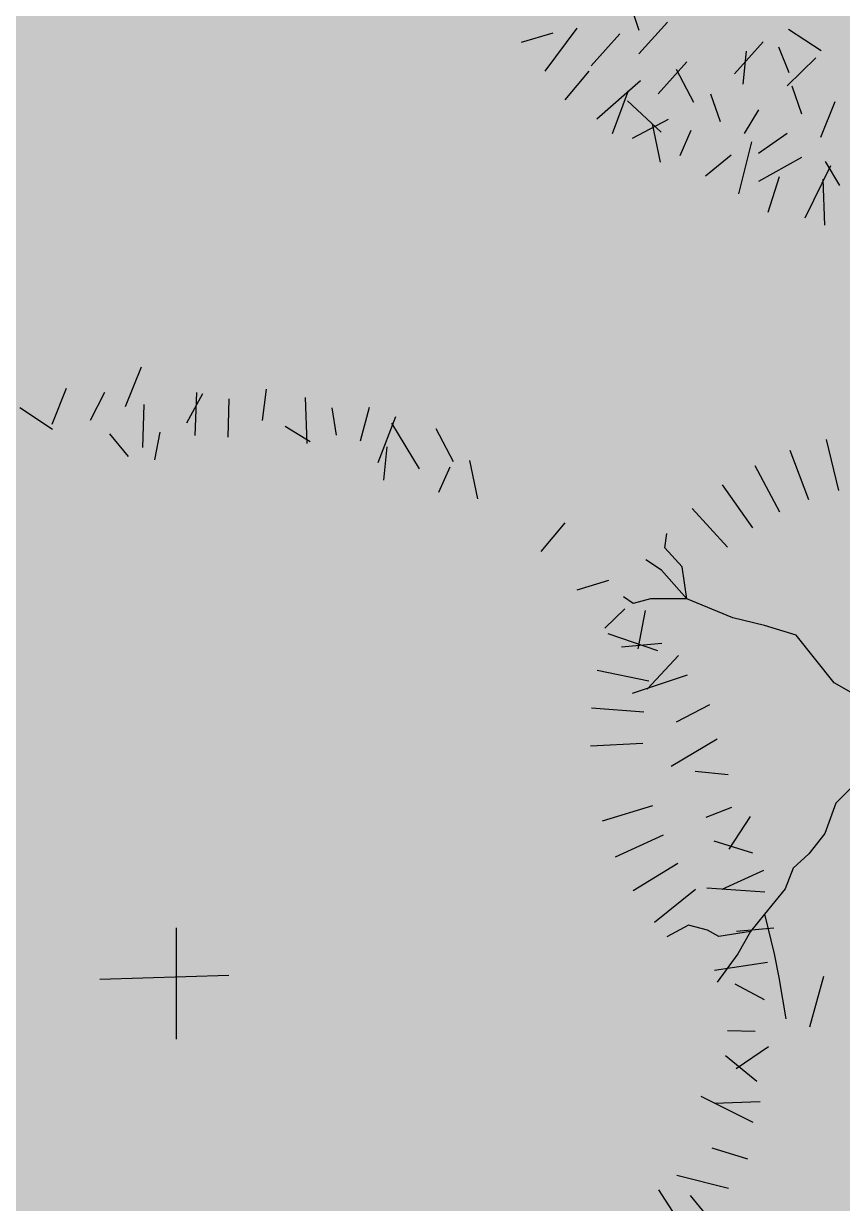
# Model space of a CAD drawing. Header units: millimetres. Extents: x 216896 to 446004, y 63591 to 243769.
# Drawn here: x 309415 to 310579, y 201129 to 202805 of the extents above; entities that cross this region are included whole.
import ezdxf

# ---------------------------------------------------------------- set-up
doc = ezdxf.new("R2010")
doc.units = ezdxf.units.MM
doc.layers.add('green', color=7, linetype='Continuous', true_color=0x45e718)
doc.layers.add('shadov', color=7, linetype='Continuous', true_color=0x2a3c34)
doc.layers.add('Stone', color=167, linetype='Continuous', lineweight=0)

# ---------------------------------------------------------------- blocks, each defined once
blk = doc.blocks.new('arbor2')
at = {"color": 0}
for p, q in [((-0.00287, 0.44419), (0.0167, 0.42228)), ((0.03467, 0.44896), (0.01727, 0.42571)), ((0.09331, 0.45003), (0.07391, 0.42427)), ((0.06168, 0.43862), (0.04583, 0.42115)), ((0.08795, 0.42224), (0.07852, 0.39139)), ((0.11574, 0.40056), (0.1329, 0.41877)), ((0.12848, 0.42068), (0.11906, 0.38984)), ((0.15097, 0.40995), (0.14257, 0.38215)), ((0.17989, 0.40948), (0.17097, 0.38764)), ((0.0573, 0.40778), (0.0663, 0.38751)), ((0.09417, 0.39897), (0.08499, 0.38012)), ((0.20644, 0.39593), (0.19878, 0.36228)), ((0.22398, 0.38333), (0.2218, 0.36247)), ((0.18632, 0.37899), (0.2017, 0.36302)), ((0.25113, 0.37615), (0.23791, 0.35345)), ((0.26851, 0.36441), (0.24677, 0.33444)), ((0.26444, 0.36056), (0.27552, 0.32184)), ((0.29559, 0.34799), (0.30176, 0.32059)), ((0.25635, 0.34411), (0.24746, 0.32071)), ((0.28541, 0.30114), (0.29838, 0.31736)), ((0.31373, 0.31809), (0.31207, 0.28875)), ((0.34814, 0.23813), (0.3711, 0.25432)), ((0.36675, 0.20336), (0.39176, 0.2041)), ((0.37956, 0.17014), (0.39776, 0.18016)), ((0.41221, 0.17496), (0.39945, 0.14849)), ((0.41791, 0.14793), (0.38776, 0.15293)), ((0.42761, 0.13595), (0.39839, 0.11757)), ((0.38688, 0.11734), (0.43055, 0.1201)), ((0.41341, 0.08792), (0.44081, 0.09409)), ((0.40084, 0.05677), (0.43956, 0.06785)), ((0.41729, 0.04868), (0.44069, 0.03979)), ((0.00962, 0.03591), (-0.01209, -0.04513)), ((0.03853, -0.00906), (-0.05604, 0.01318)), ((0.41642, 0.01308), (0.43706, 0.01537)), ((0.44843, 0.00504), (0.42651, -0.01453)), ((0.44335, -0.02212), (0.4174, -0.00595)), ((0.40298, -0.0385), (0.44437, -0.05266)), ((0.44772, -0.03689), (0.4137, -0.04269)), ((0.41623, -0.07583), (0.4439, -0.08062)), ((0.39269, -0.0998), (0.43271, -0.10438)), ((0.4048, -0.11357), (0.42301, -0.13074)), ((0.39037, -0.14612), (0.41032, -0.15191)), ((0.40177, -0.18895), (0.38399, -0.16409)), ((0.41686, -0.1658), (0.38912, -0.1755)), ((0.35821, -0.18864), (0.39103, -0.21756)), ((-0.29874, -0.19789), (-0.29722, -0.22001)), ((0.40016, -0.20427), (0.36651, -0.19661)), ((-0.36035, -0.20543), (-0.38536, -0.20617)), ((-0.34205, -0.20661), (-0.37358, -0.23167)), ((-0.31189, -0.21918), (-0.33894, -0.23675)), ((-0.27483, -0.21981), (-0.30187, -0.23738)), ((0.35616, -0.2282), (0.3799, -0.24321)), ((-0.34174, -0.2402), (-0.36469, -0.25639)), ((0.32525, -0.24133), (0.36046, -0.26088)), ((-0.30598, -0.25723), (-0.34526, -0.27648)), ((-0.26869, -0.25247), (-0.29574, -0.27004)), ((-0.27134, -0.28346), (-0.27751, -0.25606)), ((-0.20924, -0.25289), (-0.23628, -0.27046)), ((-0.2321, -0.27957), (-0.22321, -0.25618)), ((-0.18846, -0.24844), (-0.16889, -0.27036)), ((0.30913, -0.24845), (0.31634, -0.27091)), ((-0.33648, -0.29001), (-0.31652, -0.26185)), ((-0.19651, -0.28045), (-0.1988, -0.2598)), ((0.33116, -0.25869), (0.34142, -0.28152)), ((-0.31938, -0.26926), (-0.301, -0.29847)), ((-0.17413, -0.27471), (-0.2004, -0.28939)), ((-0.25753, -0.28028), (-0.25601, -0.3024)), ((-0.32293, -0.29736), (-0.29316, -0.29044)), ((-0.30733, -0.32015), (-0.30567, -0.29082)), ((-0.19692, -0.29032), (-0.19541, -0.31244)), ((-0.22589, -0.30117), (-0.24097, -0.31574)), ((-0.27901, -0.30321), (-0.29198, -0.31943)), ((-0.16876, -0.31027), (-0.18617, -0.33353)), ((-0.2371, -0.32308), (-0.25664, -0.3583)), ((-0.20971, -0.32412), (-0.23442, -0.33301)), ((-0.25446, -0.32899), (-0.27728, -0.33925)), ((-0.20394, -0.34428), (-0.23985, -0.35327)), ((-0.22396, -0.354), (-0.23897, -0.37773)), ((-0.18735, -0.35183), (-0.18158, -0.37198)), ((-0.1844, -0.35604), (-0.21333, -0.38887)), ((-0.20003, -0.398), (-0.19238, -0.36435))]:
    blk.add_line(p, q, dxfattribs=at)

msp = doc.modelspace()

# ---------------------------------------------------------------- hatches: boundary and pattern name
at = {"layer": 'shadov', "ltscale": 0.1}
h = msp.add_hatch(dxfattribs=at)
h.set_pattern_fill('DOTS', color=256, scale=0.001)
h.paths.add_polyline_path([(301407.1, 217899.8), (312801.2, 225349), (312801.2, 212348), (312876.2, 207772.5), (312801.2, 178300), (309333.4, 178300), (309333.4, 168225), (331284.9, 168225), (319890.8, 160775.8), (297939.4, 160775.8), (297939.4, 170850.8), (301375.7, 173101.6)])
at = {"layer": 'Stone', "lineweight": 0}
h = msp.add_hatch(dxfattribs=at)
h.set_pattern_fill('GRAVEL,_O', color=256, scale=75, angle=30)
h.set_pattern_definition([(258.0128, (293194.72, 204320.65), (-4625.7278, -22468.0303), [256.29, -25372.875]), (214.9697, (293141.49, 204069.95), (18844.87948, 13079.78524), [439.804, -43540.5]), (162.5104, (292781.09, 203817.88), (26975.2822, -8622.587), [310.11, -30701.025]), (297.2737, (292375.8, 203033.96), (-17400.22264, 33948.05313), [400.504, -39649.8]), (322.8337, (292559.33, 202677.98), (-19678.9219, 15034.83847), [392.725, -38879.85]), (27.2737, (292872.28, 202440.72), (-33948.05313, -17400.22264), [400.504, -39649.8]), (67.6942, (293228.26, 202624.25), (-11922.14117, -28880.27706), [529.645, -52434.825]), (102.2553, (293429.29, 203114.26), (-9406.53422, 42962.64854), [500.04, -49503.975]), (151.4296, (293323.15, 203602.905), (-25580.716, 13827.09193), [401.86, -39784.125]), (205.2364, (292970.22, 203795.09), (19100.0391, 8827.7289), [458.785, -22480.425]), (252.3974, (292555.224, 203599.486), (-9319.85496, -29577.53907), [593.31, -58737.6]), (168.8141, (294018.6, 203960.43), (-17263.4326, 3231.1594), [202.5, -20047.95]), (201.4692, (293819.95, 203999.72), (23352.0912, 9082.916), [385.26, -38140.95]), (255, (293461.4, 203858.7), (952.5, -1649.78), [269.41, -2424.67]), (233.1986, (293231.63, 203990), (6343.9114, 8062.0873), [145.08, -14362.95]), (321.8014, (293144.72, 203873.84), (-4507.2814, 3996.8377), [205.17, -10053.6]), (60.9638, (293305.96, 203746.96), (3044.3285, 6157.0563), [333.24, -10774.73]), (191.565, (293467.7, 204038.3), (4252.057, 255.225), [240.97, -5783.17]), (46.3895, (292187.85, 203321.39), (13640.299, 14474.33014), [337.566, -33419.1]), (100.3462, (292420.69, 203565.8), (3878.39, -21957.52606), [283.2, -28036.65]), (323.1986, (293277.2, 204368.28), (-8062.0873, 6343.9114), [290.16, -14217.9]), (13.6105, (293509.54, 204194.46), (-19355.2871, -4575.68037), [337.566, -33419.1]), (9.444, (292778.4, 202298.53), (-10153.8999, -1462.9531), [325.53, -15950.775]), (324.7751, (293099.52, 202351.94), (-18726.3679, 13385.065), [272.754, -27002.7]), (96.8014, (294246.2, 202728.02), (-1462.9448, 10153.9281), [290.16, -14217.9]), (47.354, (294211.84, 203016.14), (-17637.12603, -18981.6043), [319.34, -31614.3]), (99.444, (293437.81, 202261.3), (1462.9531, -10153.8999), [162.76, -16113.6]), (131.3099, (294147.2, 202670.87), (-5459.758, 5646.597), [97.14, -9616.5]), (195.9638, (294083.1, 202743.84), (5901.837, 1207.7265), [392.73, -7461.79]), (216.009, (293705.51, 202635.82), (15545.26184, 11174.7605), [363.95, -36031.05]), (333.69, (293391.7, 203598.5), (-3554.777, 2347.053), [274.74, -6593.84]), (23.1572, (293637.97, 203476.71), (29951.25283, 12892.93513), [479.67, -47487]), (90.9454, (294079, 203665.34), (68.3859, -15358.4124), [196.13, -19417.05]), (120, (294075.8, 203861.4), (-2602.28, 697.28), [114.3, -1790.7]), (150.2564, (293643.94, 202666.27), (13266.5962, -7738.451), [264.65, -26200.425]), (78.0128, (293414.16, 202797.57), (4625.7278, 22468.0303), [512.58, -25116.6]), (30, (293520.6, 203299), (697.28, 2602.28), [495.3, -1409.7]), (355.3048, (293949.56, 203546.62), (-23165.256, 2023.46636), [301.21, -29819.475]), (284.0546, (294249.76, 203521.97), (2160.2265, -7551.6317), [277.37, -13591.275]), (237.646, (294317.12, 203252.9), (-21820.7725, -34595.28796), [451.61, -44709.375]), (205.4261, (294075.44, 202871.4), (-22399.61946, -10732.73244), [477.77, -47299.35]), (205.4261, (294075.44, 202871.4), (-22399.61946, -10732.73244), [477.77, -47299.35])])
h.paths.add_polyline_path([(298740.9, 216074), (298740.9, 219573.5), (296423.5, 219573.5), (292959.4, 217573.5), (301959.4, 201985.1), (311983.5, 207772.5), (311983.5, 216074)])
edge = h.paths.add_edge_path(flags=16)
edge.add_line((299617, 210425), (299617, 210425))
edge.add_line((299617, 210425), (299533.3, 210293.2))
edge.add_line((299533.3, 210293.2), (299395.4, 210189.4))
edge.add_line((299395.4, 210189.4), (299164.9, 210115.8))
edge.add_line((299164.9, 210115.8), (298917.4, 210134.7))
edge.add_line((298917.4, 210134.7), (298745.5, 210229.1))
edge.add_line((298745.5, 210229.1), (298657.9, 210304.6))
edge.add_line((298657.9, 210304.6), (298570.9, 210423.5))
edge.add_line((298570.9, 210423.5), (298501.4, 210598.7))
edge.add_line((298501.4, 210598.7), (298490.2, 210784))
edge.add_line((298490.2, 210784), (298522.5, 210935.3))
edge.add_line((298522.5, 210935.3), (298606.3, 211097.6))
edge.add_line((298606.3, 211097.6), (298758.2, 211233.6))
edge.add_line((298758.2, 211233.6), (298933.7, 211312.1))
edge.add_line((298933.7, 211312.1), (299124, 211336.2))
edge.add_line((299124, 211336.2), (299313.1, 211295.9))
edge.add_line((299313.1, 211295.9), (299430.9, 211234.9))
edge.add_line((299430.9, 211234.9), (299509.9, 211167))
edge.add_line((299509.9, 211167), (299599.9, 211071.4))
edge.add_line((299599.9, 211071.4), (299617, 211025))
edge.add_line((299617, 211025), (302569.4, 212729.6))
edge.add_line((302569.4, 212729.6), (303536.7, 211228.2))
edge.add_arc((303862.2, 210724.2), 600, 30, 122.8622, ccw=False)
edge.add_line((304381.9, 211024.2), (307334.3, 212728.7))
edge.add_line((307334.3, 212728.7), (308301.4, 211228.5))
edge.add_arc((308626.5, 210724.2), 600, -150.0005, 122.8086, ccw=False)
edge.add_line((308106.9, 210424.2), (305520.8, 210424.2))
edge.add_line((305520.8, 210424.2), (302620.4, 208749.6))
edge.add_line((302620.4, 208749.6), (301653, 210425))
edge.add_line((301653, 210425), (299617, 210425))

# ---------------------------------------------------------------- linework, layer by layer
at = {"layer": 'green'}
for p, q in [((310503.7, 202198.7), (310530.4, 202128.8)), ((310555.6, 202214), (310573.3, 202141.3)), ((310454.1, 202177), (310489.3, 202111)), ((310407.6, 202149.3), (310450.8, 202088.2)), ((310365, 202115.9), (310415.5, 202060.7)), ((310326.2, 202059.8), (310329.2, 202080.2)), ((310351, 202032.8), (310326.2, 202059.8)), ((310321.7, 202028.3), (310299.4, 202042.7)), ((310357.7, 201987.7), (310351, 202032.8)), ((310357.7, 201987.7), (310321.7, 202028.3)), ((310281.2, 201981), (310267.7, 201990.3)), ((310306, 201987.7), (310281.2, 201981)), ((310357.7, 201987.7), (310306, 201987.7)), ((310423, 201960.7), (310357.7, 201987.7)), ((310468.1, 201949.4), (310423, 201960.7)), ((310513.1, 201935.9), (310468.1, 201949.4)), ((310245.1, 201938.2), (310316, 201914.1)), ((310567.1, 201868.3), (310513.1, 201935.9)), ((310230.2, 201886.1), (310303.6, 201871.2)), ((310614.4, 201841.3), (310567.1, 201868.3)), ((310222, 201832.6), (310296.6, 201827)), ((310220.5, 201778.5), (310295.2, 201782.3)), ((310614.4, 201742.2), (310569.4, 201697.1)), ((310569.4, 201697.1), (310553.6, 201654.3)), ((310237.8, 201671.9), (310309.2, 201694.1)), ((310256.3, 201621), (310324.4, 201652)), ((310553.6, 201654.3), (310531.1, 201625.1)), ((310281.1, 201572.9), (310344.7, 201612.2)), ((310531.1, 201625.1), (310508.6, 201604.8)), ((310508.6, 201604.8), (310497.3, 201575.5)), ((310311.7, 201528.2), (310369.9, 201575.2)), ((310497.3, 201575.5), (310468.1, 201539.5)), ((310468.1, 201539.5), (310447.8, 201514.7)), ((310468.1, 201539.5), (310481.6, 201483.1)), ((310360, 201523.7), (310329.2, 201507.2)), ((310387, 201516.9), (310360, 201523.7)), ((310402.8, 201507.9), (310387, 201516.9)), ((310447.8, 201514.7), (310402.8, 201507.9)), ((310447.8, 201514.7), (310429.8, 201483.1)), ((310429.8, 201483.1), (310400.7, 201443)), ((310481.6, 201483.1), (310488.3, 201449.4)), ((310488.3, 201449.4), (310498.1, 201390.8)), ((310532.5, 201379.3), (310552.1, 201451.6))]:
    msp.add_line(p, q, dxfattribs=at)

# ---------------------------------------------------------------- block references
at = {"layer": 'green', "xscale": 1889.019404625307, "yscale": 1889.019404625307, "zscale": 1889.019404625307, "rotation": 14.99999999998728}
for p in [(310724.2, 203342.3), (309631.7, 201450)]:
    msp.add_blockref('arbor2', p, dxfattribs=at)

doc.saveas('drawing.dxf')
